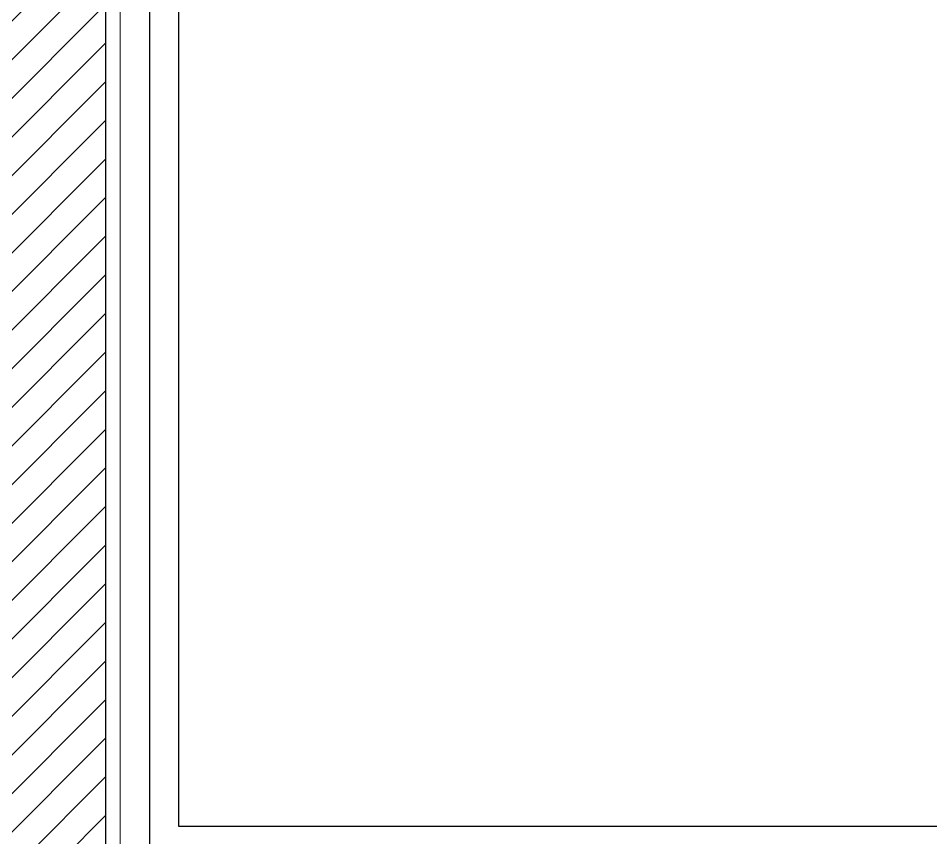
# Model space of a CAD drawing. Header units: inches. Extents: x 258415 to 640093, y 441672 to 945769.
# Drawn here: x 320188 to 320815, y 467956 to 468519 of the extents above; entities that cross this region are included whole.
import ezdxf

# ---------------------------------------------------------------- set-up
doc = ezdxf.new("R2010")
doc.units = ezdxf.units.IN
doc.header["$MEASUREMENT"] = 0
for name, color, linetype in [('CQ Grg Gypsum', 41, 'Continuous'), ('CQ Wall plan', 3, 'Continuous'), ('xref grd floor$2$CQ Wall hatch_CHB', 8, 'Continuous')]:
    doc.layers.add(name, color=color, linetype=linetype)
doc.layers.add('CQ Marble', color=6, linetype='Continuous', lineweight=0)

# ---------------------------------------------------------------- blocks, each defined once
blk = doc.blocks.new('ff-12 wall plan')
at = {"layer": 'xref grd floor$2$CQ Wall hatch_CHB'}
h = blk.add_hatch(dxfattribs=at)
h.set_pattern_fill('ANSI31,_O', color=8, scale=150)
h.set_pattern_definition([(45, (0, 0), (-13.25825215, 13.25825215), [])])
h.paths.add_polyline_path([(310881.99, 469614.09), (310981.99, 469614.09), (310981.99, 467714.09), (310881.99, 467714.09)])
at = {"layer": 'CQ Wall plan'}
blk.add_line((310981.99, 469614.09, 0), (310981.99, 467714.09, 0), dxfattribs=at)
blk = doc.blocks.new('ff-12 marble')
at = {"layer": 'CQ Marble', "elevation": 0}
for points in [[(312405.44, 469434.09), (312405.44, 467944.11), (312105.01, 467944.11), (312105.01, 467744.09), (311312.49, 467744.09), (311312.49, 467944.11), (311011.99, 467944.11), (311011.99, 469644.09), (310851.99, 469644.09), (310851.99, 467944.11)], [(312425.44, 469439.09), (312425.44, 467924.11), (312125.01, 467924.11), (312125.01, 467724.09), (311292.49, 467724.09), (311292.49, 467924.11), (310991.99, 467924.11), (310991.99, 469624.09), (310871.99, 469624.09), (310871.99, 467944.11)]]:
    blk.add_lwpolyline(points, dxfattribs=at)

msp = doc.modelspace()

# ---------------------------------------------------------------- linework, layer by layer
at = {"layer": 'CQ Grg Gypsum', "elevation": 0}
msp.add_lwpolyline([(320278.007, 469644.094), (320278.007, 467944.111), (321671.454, 467944.111), (321671.457, 471609.092), (319416.454, 471609.094), (319416.454, 471084.094), (318251.454, 471084.094), (318251.454, 469644.094), (318851.002, 469644.085), (318851.454, 467944.111), (320118.007, 467944.111), (320117.995, 469644.094), (320278.007, 469644.094)], dxfattribs=at)
msp.add_lwpolyline([(320298.007, 469664.094), (320298.007, 467964.111), (321651.454, 467964.111), (321651.457, 471589.092), (319436.454, 471589.094), (319436.454, 471064.094), (318271.454, 471064.094), (318271.454, 469664.094), (318870.997, 469664.085), (318871.448, 467964.111), (320098.007, 467964.111), (320097.995, 469664.094)], close=True, dxfattribs=at)

# ---------------------------------------------------------------- block references
at = {"layer": 'CQ Grg Gypsum'}
msp.add_blockref('ff-12 marble', (9266.018, 0), dxfattribs=at)
at = {"layer": 'CQ Wall plan'}
msp.add_blockref('ff-12 wall plan', (9266.018, 0), dxfattribs=at)

doc.saveas('drawing.dxf')
